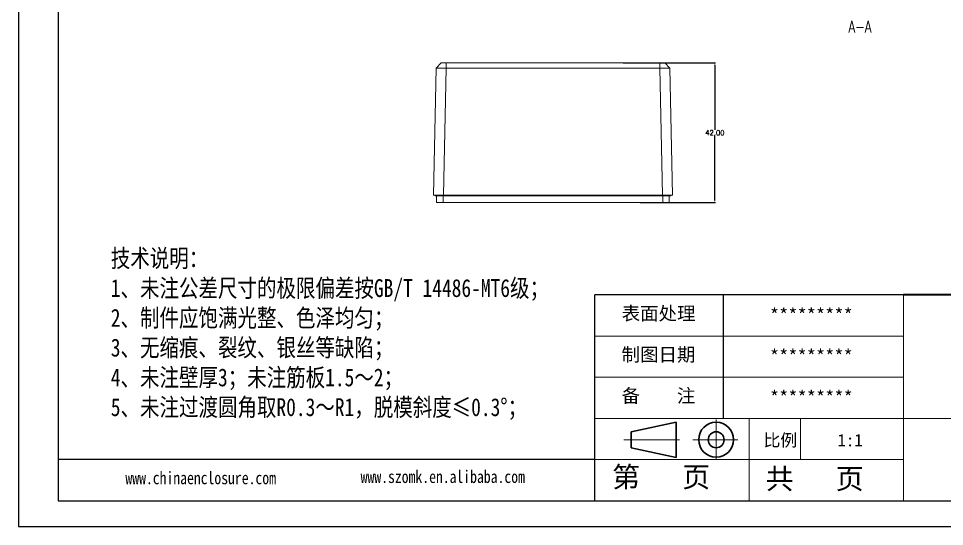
# Model space of a CAD drawing. Header units: inches. Extents: x 1962 to 2938, y 573 to 898.
# Drawn here: x 1962 to 2240.6, y 573 to 725.8 of the extents above; entities that cross this region are included whole.
import ezdxf

# ---------------------------------------------------------------- set-up
doc = ezdxf.new("R2010")
doc.units = ezdxf.units.IN
doc.linetypes.add('CENTER2', pattern=[28.575, 19.05, -3.175, 3.175, -3.175])
doc.layers.add('文字', color=81, linetype='Continuous')
for name, color, linetype, lineweight in [('粗实线', 7, 'Continuous', 30), ('细实线', 3, 'Continuous', 9), ('细点划线', 2, 'CENTER2', 9)]:
    doc.layers.add(name, color=color, linetype=linetype, lineweight=lineweight)
doc.styles.add('SLDTEXTSTYLE3', font='TXT', dxfattribs={"width": 0.75, "bigfont": 'bigfont'})
doc.styles.get("Standard").update_dxf_attribs({"font": 'txt', "bigfont": 'gbcbig.shx'})
doc.styles.add('宋体', font='', dxfattribs={"width": 0.8, "height": 3.5})
doc.styles.get('宋体').set_extended_font_data('SimSun')
doc.dimstyles.new('2', dxfattribs={"dimtxt": 1.5, "dimasz": 0.6, "dimexe": 0.18, "dimexo": 0.0625, "dimgap": 0.09, "dimtad": 0, "dimtih": 1, "dimtoh": 1, "dimzin": 0, "dimdsep": 46, "dimtxsty": 'Standard', "dimcen": 0, "dimadec": 0, "dimazin": 2, "dimtfac": 1, "dimtofl": 0, "dimtmove": 0, "dimatfit": 3, "dimfxl": 1, "dimtolj": 1, "dimtzin": 0, "dimarcsym": 0})

# ---------------------------------------------------------------- blocks, each defined once
blk = doc.blocks.new('*D126')
at = {"color": 0, "lineweight": -2}
for p, q in [((2143.87, 712.4), (2171.69, 712.4)), ((2171.51, 711.8), (2171.51, 692.24)), ((2171.51, 671), (2171.51, 690.56)), ((2149, 670.4), (2171.69, 670.4))]:
    blk.add_line(p, q, dxfattribs=at)
at = {"color": 0}
for points in [[(2171.41, 711.8), (2171.61, 711.8), (2171.51, 712.4)], [(2171.41, 671), (2171.61, 671), (2171.51, 670.4)]]:
    blk.add_solid(points, dxfattribs=at)
at = {"layer": 'Defpoints', "color": 0}
for p in [(2143.8, 712.4), (2171.51, 712.4), (2148.93, 670.4)]:
    blk.add_point(p, dxfattribs=at)
at = {"color": 0, "insert": (2171.51, 691.4), "char_height": 1.5, "attachment_point": 5}
blk.add_mtext('\\A1;42.00', dxfattribs=at)

msp = doc.modelspace()

# ---------------------------------------------------------------- linework, layer by layer
for p, q in [((1962.008, 898.023), (1962.008, 572.957)), ((1973.904, 890.283), (1973.904, 580.696)), ((1962.008, 723.45), (1962.008, 572.957)), ((2228.253, 642.614), (2135.376, 642.614)), ((2135.376, 580.696), (2135.376, 642.614)), ((2174.075, 605.463), (2174.075, 642.614)), ((2135.376, 593.08), (1973.904, 593.08)), ((1973.904, 580.696), (2414.005, 580.696)), ((1962.008, 572.957), (2421.744, 572.957)), ((1962.008, 572.957), (2174.849, 572.957))]:
    msp.add_line(p, q)
at = {"color": 7, "linetype": 'Continuous', "lineweight": 15}
for p, q in [((2086.849, 672.596), (2087.651, 710.863)), ((2087.651, 710.863), (2089.183, 712.396)), ((2090.65, 710.863), (2089.848, 672.596)), ((2090.65, 710.863), (2090.65, 712.396)), ((2090.65, 712.396), (2154.956, 712.396)), ((2154.956, 710.863), (2090.65, 710.863)), ((2154.956, 710.863), (2154.956, 712.396)), ((2155.758, 672.596), (2154.956, 710.863)), ((2156.423, 712.396), (2157.955, 710.863)), ((2157.955, 710.863), (2158.757, 672.596)), ((2086.849, 672.596), (2089.848, 672.596)), ((2087.345, 672.596), (2087.345, 672.396)), ((2087.803, 672.396), (2087.803, 670.396)), ((2089.802, 672.396), (2089.802, 670.396)), ((2089.844, 672.596), (2089.844, 672.396)), ((2155.762, 672.396), (2089.844, 672.396)), ((2155.758, 672.596), (2089.848, 672.596)), ((2155.758, 672.596), (2158.757, 672.596)), ((2155.762, 672.596), (2155.762, 672.396)), ((2155.804, 672.396), (2155.804, 670.396)), ((2157.803, 672.396), (2157.803, 670.396)), ((2158.261, 672.596), (2158.261, 672.396)), ((2155.804, 670.396), (2089.802, 670.396))]:
    msp.add_line(p, q, dxfattribs=at)
for points, knots in [([(2090.65, 710.863), (2090.591, 710.864), (2090.474, 710.865), (2090.299, 710.867), (2090.126, 710.869), (2089.957, 710.87), (2089.791, 710.871), (2089.63, 710.873), (2089.472, 710.874), (2089.32, 710.874), (2089.173, 710.875), (2089.032, 710.876), (2088.896, 710.876), (2088.767, 710.877), (2088.645, 710.877), (2088.489, 710.877), (2088.31, 710.877), (2088.119, 710.876), (2087.955, 710.875), (2087.823, 710.873), (2087.726, 710.87), (2087.663, 710.867), (2087.655, 710.865), (2087.651, 710.863)], [0, 0, 0, 0, 0.037535, 0.074791, 0.1117678, 0.1484656, 0.1848844, 0.2210241, 0.2568848, 0.2924665, 0.3277692, 0.3627929, 0.3975377, 0.4320036, 0.4661905, 0.5000986, 0.5681666, 0.6373499, 0.7076486, 0.7790629, 0.8515929, 0.9252385, 1, 1, 1, 1]), ([(2089.183, 712.396), (2089.183, 712.396), (2089.185, 712.396), (2089.194, 712.396), (2089.213, 712.396), (2089.244, 712.396), (2089.308, 712.396), (2089.422, 712.396), (2089.606, 712.396), (2089.83, 712.396), (2090.042, 712.396), (2090.223, 712.396), (2090.363, 712.396), (2090.506, 712.396), (2090.602, 712.396), (2090.65, 712.396)], [0, 0, 0, 0, 0.0416721, 0.0833165, 0.1251117, 0.1875305, 0.2501863, 0.3751018, 0.5000133, 0.6249248, 0.7498404, 0.8122569, 0.874915, 0.9374072, 1, 1, 1, 1]), ([(2154.956, 712.396), (2154.988, 712.396), (2155.052, 712.396), (2155.148, 712.396), (2155.258, 712.396), (2155.383, 712.396), (2155.563, 712.396), (2155.777, 712.396), (2156, 712.396), (2156.184, 712.396), (2156.298, 712.396), (2156.362, 712.396), (2156.397, 712.396), (2156.419, 712.396), (2156.422, 712.396), (2156.423, 712.396)], [0, 0, 0, 0, 0.0416721, 0.0833165, 0.1251117, 0.1875305, 0.2501863, 0.3751018, 0.5000133, 0.6249248, 0.7498404, 0.8122569, 0.874915, 0.9374072, 1, 1, 1, 1]), ([(2157.955, 710.863), (2157.954, 710.864), (2157.952, 710.865), (2157.936, 710.867), (2157.911, 710.869), (2157.876, 710.87), (2157.831, 710.871), (2157.778, 710.873), (2157.716, 710.874), (2157.646, 710.874), (2157.568, 710.875), (2157.483, 710.876), (2157.391, 710.876), (2157.292, 710.877), (2157.188, 710.877), (2157.041, 710.877), (2156.84, 710.877), (2156.576, 710.876), (2156.287, 710.875), (2155.977, 710.873), (2155.649, 710.87), (2155.307, 710.867), (2155.073, 710.865), (2154.956, 710.863)], [0, 0, 0, 0, 0.037535, 0.074791, 0.1117678, 0.1484656, 0.1848844, 0.2210241, 0.2568848, 0.2924665, 0.3277692, 0.3627929, 0.3975377, 0.4320036, 0.4661905, 0.5000986, 0.5681666, 0.6373499, 0.7076486, 0.7790629, 0.8515929, 0.9252385, 1, 1, 1, 1]), ([(2089.844, 672.396), (2089.789, 672.396), (2089.68, 672.396), (2089.517, 672.396), (2089.356, 672.396), (2089.198, 672.396), (2089.041, 672.396), (2088.786, 672.396), (2088.447, 672.396), (2088.067, 672.396), (2087.753, 672.396), (2087.547, 672.396), (2087.424, 672.396), (2087.357, 672.396), (2087.349, 672.396), (2087.345, 672.396)], [0, 0, 0, 0, 0.0419857, 0.0836174, 0.1250743, 0.1665377, 0.2081891, 0.2502072, 0.3749537, 0.499837, 0.6245236, 0.7493559, 0.8331114, 0.9161721, 1, 1, 1, 1]), ([(2158.261, 672.396), (2158.26, 672.396), (2158.258, 672.396), (2158.242, 672.396), (2158.215, 672.396), (2158.178, 672.396), (2158.131, 672.396), (2158.034, 672.396), (2157.854, 672.396), (2157.541, 672.396), (2157.161, 672.396), (2156.774, 672.396), (2156.412, 672.396), (2156.09, 672.396), (2155.871, 672.396), (2155.762, 672.396)], [0, 0, 0, 0, 0.0419857, 0.0836174, 0.1250743, 0.1665377, 0.2081891, 0.2502072, 0.3749537, 0.499837, 0.6245236, 0.7493559, 0.8331114, 0.9161721, 1, 1, 1, 1]), ([(2087.803, 670.396), (2087.804, 670.396), (2087.805, 670.396), (2087.819, 670.396), (2087.84, 670.396), (2087.87, 670.396), (2087.908, 670.396), (2087.985, 670.396), (2088.129, 670.396), (2088.38, 670.396), (2088.684, 670.396), (2088.994, 670.396), (2089.283, 670.396), (2089.541, 670.396), (2089.715, 670.396), (2089.802, 670.396)], [0, 0, 0, 0, 0.0420785, 0.0838022, 0.1253514, 0.1669087, 0.2086567, 0.2507753, 0.3754495, 0.500294, 0.6250182, 0.7499233, 0.8334796, 0.9163544, 1, 1, 1, 1]), ([(2155.804, 670.396), (2155.848, 670.396), (2155.935, 670.396), (2156.066, 670.396), (2156.195, 670.396), (2156.322, 670.396), (2156.448, 670.396), (2156.652, 670.396), (2156.923, 670.396), (2157.227, 670.396), (2157.478, 670.396), (2157.642, 670.396), (2157.74, 670.396), (2157.793, 670.396), (2157.8, 670.396), (2157.803, 670.396)], [0, 0, 0, 0, 0.0420785, 0.0838022, 0.1253514, 0.1669087, 0.2086567, 0.2507753, 0.3754495, 0.500294, 0.6250182, 0.7499233, 0.8334796, 0.9163544, 1, 1, 1, 1])]:
    msp.add_open_spline(points, degree=3, knots=knots, dxfattribs=at)
at = {"layer": '粗实线', "color": 7, "lineweight": 40}
msp.add_line((2414.005, 642.614), (2228.253, 642.614), dxfattribs=at)
at = {"layer": '粗实线', "color": 7}
for p, q in [((2159.851, 604.305), (2146.32, 601.437)), ((2159.851, 604.305), (2159.851, 593.7)), ((2146.32, 601.437), (2146.32, 596.652)), ((2146.32, 596.652), (2159.851, 593.7))]:
    msp.add_line(p, q, dxfattribs=at)
for radius in [5.261, 2.393]:
    msp.add_circle((2171.893, 599.044), radius, dxfattribs=at)
at = {"layer": '细实线', "color": 7}
for p, q in [((2228.253, 642.614), (2228.253, 580.696)), ((2228.253, 630.23), (2135.376, 630.23)), ((2228.253, 617.847), (2135.376, 617.847)), ((2414.005, 605.463), (2135.376, 605.463)), ((2181.814, 605.463), (2181.814, 580.696)), ((2197.294, 605.463), (2197.294, 593.08)), ((2228.253, 593.08), (2135.376, 593.08))]:
    msp.add_line(p, q, dxfattribs=at)
at = {"layer": '细点划线', "color": 7}
for p, q in [((2171.893, 605.1), (2171.893, 593.08)), ((2144.163, 599.044), (2160.887, 599.044)), ((2164.858, 599.044), (2178.454, 599.044))]:
    msp.add_line(p, q, dxfattribs=at)

# ---------------------------------------------------------------- texts
at = {"color": 0, "linetype": 'Continuous', "lineweight": 0, "insert": (2215.177, 725.057), "char_height": 3.5, "attachment_point": 2, "style": 'SLDTEXTSTYLE3'}
msp.add_mtext('A-A', dxfattribs=at)
at = {"char_height": 4.07252, "width": 2314.61481, "attachment_point": 1}
for s, insert in [('{\\fSimHei|b0|i0|c134|p49;表面处理}', (2143.453, 639.099)), ('{\\fSimHei|b0|i0|c134|p49;*********}', (2188.058, 638.576)), ('{\\fSimHei|b0|i0|c134|p49;制图日期}', (2143.453, 626.716)), ('{\\fSimHei|b0|i0|c134|p49;*********}', (2188.058, 626.192)), ('{\\fSimHei|b0|i0|c134|p49;备    注}', (2143.453, 614.332)), ('{\\fSimHei|b0|i0|c134|p49;*********}', (2188.058, 613.809))]:
    msp.add_mtext(s, dxfattribs=dict(at, insert=insert))
at = {"layer": '文字', "color": 0, "attachment_point": 1, "style": '宋体'}
for s, insert, char_height, width in [('{\\H1.111x;技术说明：\\P1、未注公差尺寸的极限偏差按GB/T 14486-MT6级；\\P2、制件应饱满光整、色泽均匀；\\P3、无缩痕、裂纹、银丝等缺陷；\\P4、未注壁厚3；未注筋板1.5～2；\\P5、未注过渡圆角取R0.3～R1，脱模斜度≤0.3%%D；}', (1989.765, 656.337), 4.83729, 176.1905), ('www.chinaenclosure.com', (1994.164, 589.456), 3.78384, 66.47842), ('www.szomk.en.alibaba.com', (2064.938, 589.831), 3.78384, 66.47842)]:
    msp.add_mtext(s, dxfattribs=dict(at, insert=insert, char_height=char_height, width=width))
at = {"layer": '细实线', "color": 7, "attachment_point": 1}
for s, insert, char_height, width in [('{\\fSimSun|b0|i0|c134|p54;比例}', (2186.149, 600.773), 3.71504, 16.30788), ('{\\fSimSun|b0|i0|c134|p54;1:1}', (2208.4, 600.773), 3.71504, 16.30788), ('{\\fSimSun|b0|i0|c134|p54;第   页}', (2140.587, 590.951), 6.19174, 46.43802), ('{\\fSimSun|b0|i0|c134|p54; 共   页}', (2182.572, 590.425), 6.19174, 46.43802)]:
    msp.add_mtext(s, dxfattribs=dict(at, insert=insert, char_height=char_height, width=width))

# ---------------------------------------------------------------- dimensions: what is measured, and where the dimension line sits
dim = msp.add_linear_dim(base=(2171.51, 712.396), p1=(2148.934, 670.396), p2=(2143.803, 712.396), angle=90, dimstyle='2')
dim.commit()
dim.dimension.update_dxf_attribs({"geometry": '*D126', "text_midpoint": (2171.51, 691.396)})

doc.saveas('drawing.dxf')
